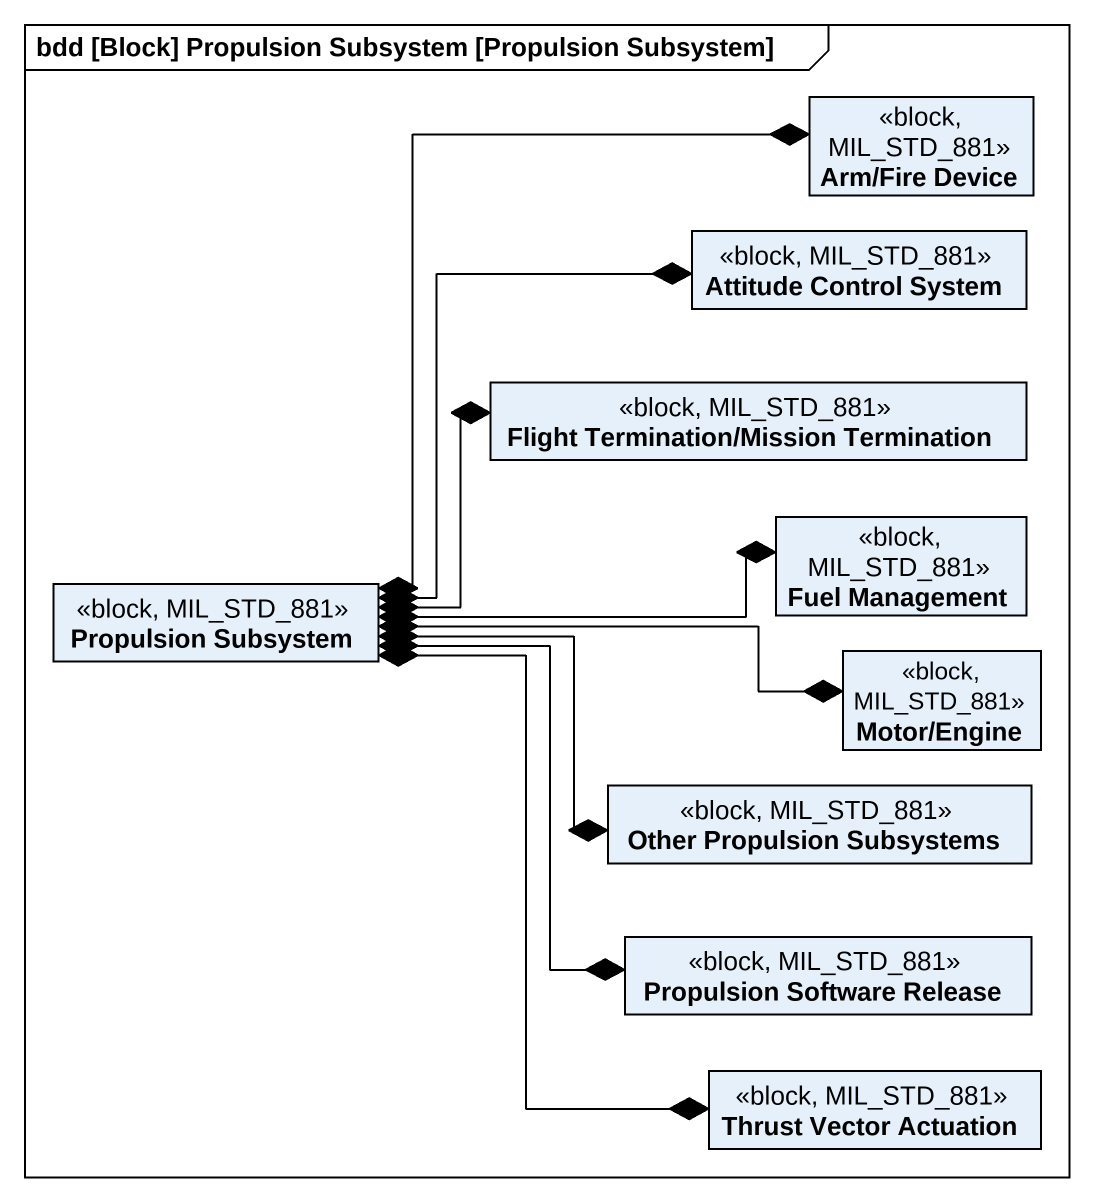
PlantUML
@startuml
mainframe bdd [Block] Propulsion Subsystem [Propulsion Subsystem]
hide circle
hide empty members
class "Arm/Fire Device" as Arm_Fire_Device <<block, MIL_STD_881>>
class "Attitude Control System" as Attitude_Control_System <<block, MIL_STD_881>>
class "Flight Termination/Mission Termination" as Flight_Termination_Mission <<block, MIL_STD_881>>
class "Fuel Management" as Fuel_Management <<block, MIL_STD_881>>
class "Propulsion Subsystem" as Propulsion_Subsystem <<block, MIL_STD_881>>
class "Motor/Engine" as Motor_Engine <<block, MIL_STD_881>>
class "Other Propulsion Subsystems" as Other_Propulsion_Subsystems <<block, MIL_STD_881>>
class "Propulsion Software Release" as Propulsion_Software_Release <<block, MIL_STD_881>>
class "Thrust Vector Actuation" as Thrust_Vector_Actuation <<block, MIL_STD_881>>
Propulsion_Subsystem *-up-* Arm_Fire_Device
Propulsion_Subsystem *-right-* Attitude_Control_System
Propulsion_Subsystem *-right-* Flight_Termination_Mission
Propulsion_Subsystem *-right-* Fuel_Management
Propulsion_Subsystem *-right-* Motor_Engine
Propulsion_Subsystem *-right-* Other_Propulsion_Subsystems
Propulsion_Subsystem *-right-* Propulsion_Software_Release
Propulsion_Subsystem *--* Thrust_Vector_Actuation
@enduml
